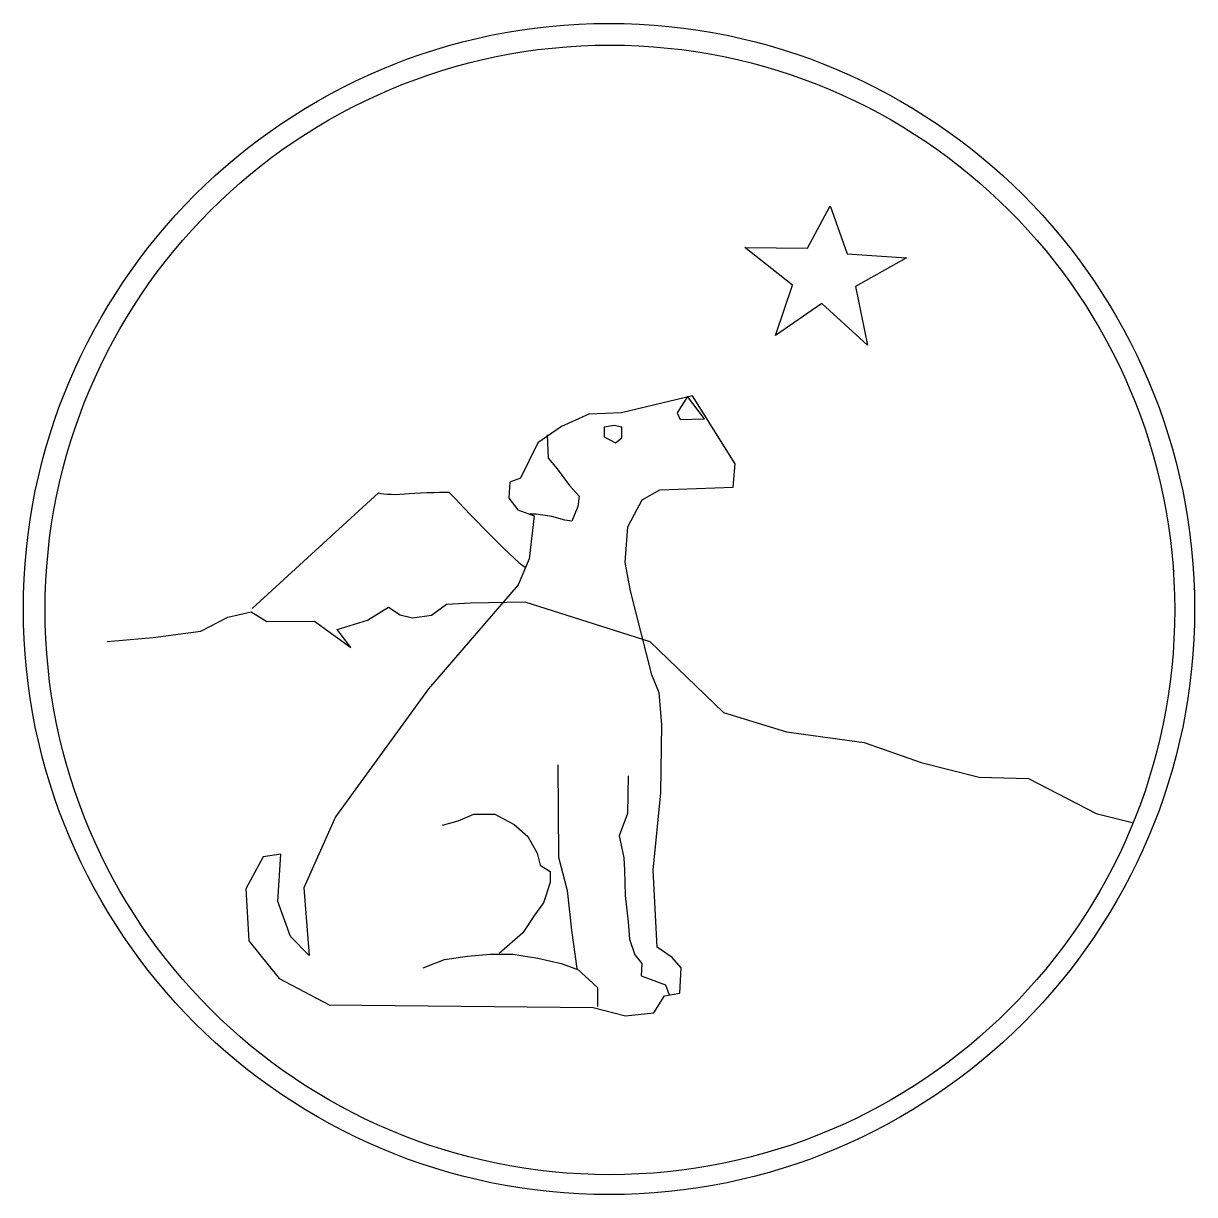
# Model space of a CAD drawing. Extents: x 1 to 360, y 1 to 360.
import ezdxf

# ---------------------------------------------------------------- set-up
doc = ezdxf.new("R2010")
doc.units = 0
doc.layers.add('Layer', color=7, linetype='CONTINUOUS')

msp = doc.modelspace()

# ---------------------------------------------------------------- linework, layer by layer
at = {"layer": 'Layer', "color": 5}
for points in [[(241.504474, 291.149749), (248.401017, 304.106893), (253.625673, 289.477859), (271.807476, 288.22394), (256.133508, 279.446519), (259.89526, 261.473704), (245.893185, 274.221863), (231.682119, 264.399511), (236.906775, 279.864493), (222.277741, 291.358735), (241.504474, 291.149749)], [(125.438695, 156.222279), (97.014887, 117.114323), (87.263073, 95.357247), (88.951394, 74.579398), (83.146715, 80.449649), (79.271206, 91.108448), (80.213981, 105.685649), (74.840283, 104.817505), (69.543381, 95.018581), (70.420584, 79.101671), (79.687139, 67.534652), (94.99901, 59.460359), (175.83552, 58.654021), (185.727119, 56.129487), (194.441983, 57.047697), (197.667797, 62.266099), (202.400491, 63.099163), (202.760003, 70.808599), (200.068692, 73.994634), (195.462685, 77.193002), (194.262035, 100.784522), (196.599013, 124.37147), (196.889809, 145.298276), (196.082848, 154.989702), (193.788551, 160.513271), (187.325998, 186.258776), (185.671428, 194.898893), (186.472126, 205.860162), (188.500971, 209.764384), (190.90967, 214.120933), (196.282015, 217.213668), (218.680119, 217.975115), (219.378379, 225.165124), (206.275205, 245.928619), (184.512477, 240.783601), (174.48069, 240.32854), (166.112268, 236.580894), (158.902187, 231.61592), (153.56066, 220.789537), (150.296004, 219.492288), (150.068925, 214.652733), (152.78839, 211.077268), (157.767995, 209.226497), (156.221655, 196.05682), (152.854568, 188.073064), (125.438695, 156.222279)], [(204.695017, 245.81807), (201.599677, 240.719861), (202.510073, 238.716995), (209.975305, 238.899073), (204.695017, 245.81807)], [(182.299321, 236.896204), (179.203978, 236.349969), (179.203978, 233.436708), (182.663478, 231.61592), (184.666344, 233.072551), (184.666344, 236.349969), (182.299321, 236.896204)], [(161.724409, 233.982943), (162.088566, 226.881868), (164.819749, 223.604449), (168.643406, 218.50624), (171.556667, 215.228822), (171.19251, 212.133482), (169.37172, 207.581511), (167.186775, 207.945668), (163.18104, 209.038142), (158.446991, 209.766456), (156.444122, 209.766456)], [(71.413298, 180.81592), (110.118061, 216.295286)], [(27.064094, 170.736554), (41.175205, 171.946079), (55.698155, 173.942527), (63.951317, 178.154796), (71.191361, 179.800645), (75.896847, 176.865918), (90.561068, 176.933208), (101.651394, 168.922268), (97.465277, 174.43954), (106.728403, 177.246235), (113.165327, 181.310974), (116.735664, 178.949065), (120.56641, 177.95625), (126.35008, 178.810773), (130.925103, 182.188017), (138.261989, 182.612321), (154.976129, 182.904206), (193.172028, 170.736554), (215.749806, 148.965133), (235.099974, 143.108711), (258.803624, 139.780097), (276.2898, 133.656722), (294.08824, 129.251205), (309.154081, 128.773459), (329.841054, 118.045205), (340.93552, 115.300057)], [(353.912211, 180.428553), (353.912211, 180.428553)], [(359.999349, 180.705246), (359.999349, 180.705246)], [(165.015516, 132.947187), (165.224501, 104.734024), (167.941322, 94.493704), (169.195238, 82.372513), (170.867128, 70.669294), (177.136714, 64.81767), (177.136714, 58.966046)], [(186.541095, 129.60339), (186.33211, 118.109156), (183.824275, 111.212605), (185.287179, 104.525039), (185.496165, 100.763299), (185.70515, 93.030805), (186.541095, 84.88034), (186.959069, 79.655701), (188.63096, 74.849005), (190.720821, 72.132193), (190.511835, 68.370425), (198.035338, 65.653612), (199.080268, 62.518829)], [(129.696844, 114.556373), (134.503526, 115.810315), (139.310208, 117.900171), (145.788782, 117.900171), (151.640398, 114.765387), (155.82012, 111.003619), (158.745929, 105.987966), (159.581874, 102.226197), (162.716666, 100.345327), (162.716666, 97.00153), (160.626805, 90.731964), (157.909984, 86.970195), (154.357218, 81.536571), (147.042698, 75.266976)], [(123.845228, 70.878279), (130.3238, 73.386106), (137.429332, 74.431034), (144.325878, 75.057991), (151.222424, 75.057991), (158.954915, 73.804077), (166.060446, 72.132193), (170.867128, 70.46028)]]:
    msp.add_lwpolyline(points, dxfattribs=at)
for points in [[(1.411111, 180.705246), (1.411111, 279.726655), (81.683822, 359.999365), (180.705231, 359.999365)], [(180.705231, 359.999365), (279.72664, 359.999365), (359.999349, 279.726655), (359.999349, 180.705246)], [(8.051636, 180.428553), (8.051636, 275.935313), (85.475164, 353.358842), (180.981924, 353.358842)], [(180.981924, 353.358842), (276.488685, 353.358842), (353.912211, 275.935313), (353.912211, 180.428553)], [(110.118061, 216.295286), (111.806656, 215.708797), (115.762164, 215.694977), (119.535229, 216.036277)], [(119.535229, 216.036277), (123.308295, 216.377574), (131.687902, 216.496872), (131.687902, 216.496872)], [(131.687902, 216.496872), (131.687902, 216.496872), (152.089845, 194.830192), (155.072028, 193.51592)], [(180.705231, 1.411114), (81.683822, 1.411114), (1.411111, 81.683835), (1.411111, 180.705246)], [(180.981924, 7.498252), (85.475164, 7.498252), (8.051636, 84.921798), (8.051636, 180.428553)], [(359.999349, 180.705246), (359.999349, 81.683835), (279.72664, 1.411114), (180.705231, 1.411114)], [(353.912211, 180.428553), (353.912211, 84.921798), (276.488685, 7.498252), (180.981924, 7.498252)]]:
    msp.add_open_spline(points, degree=3, dxfattribs=at)

doc.saveas('drawing.dxf')
